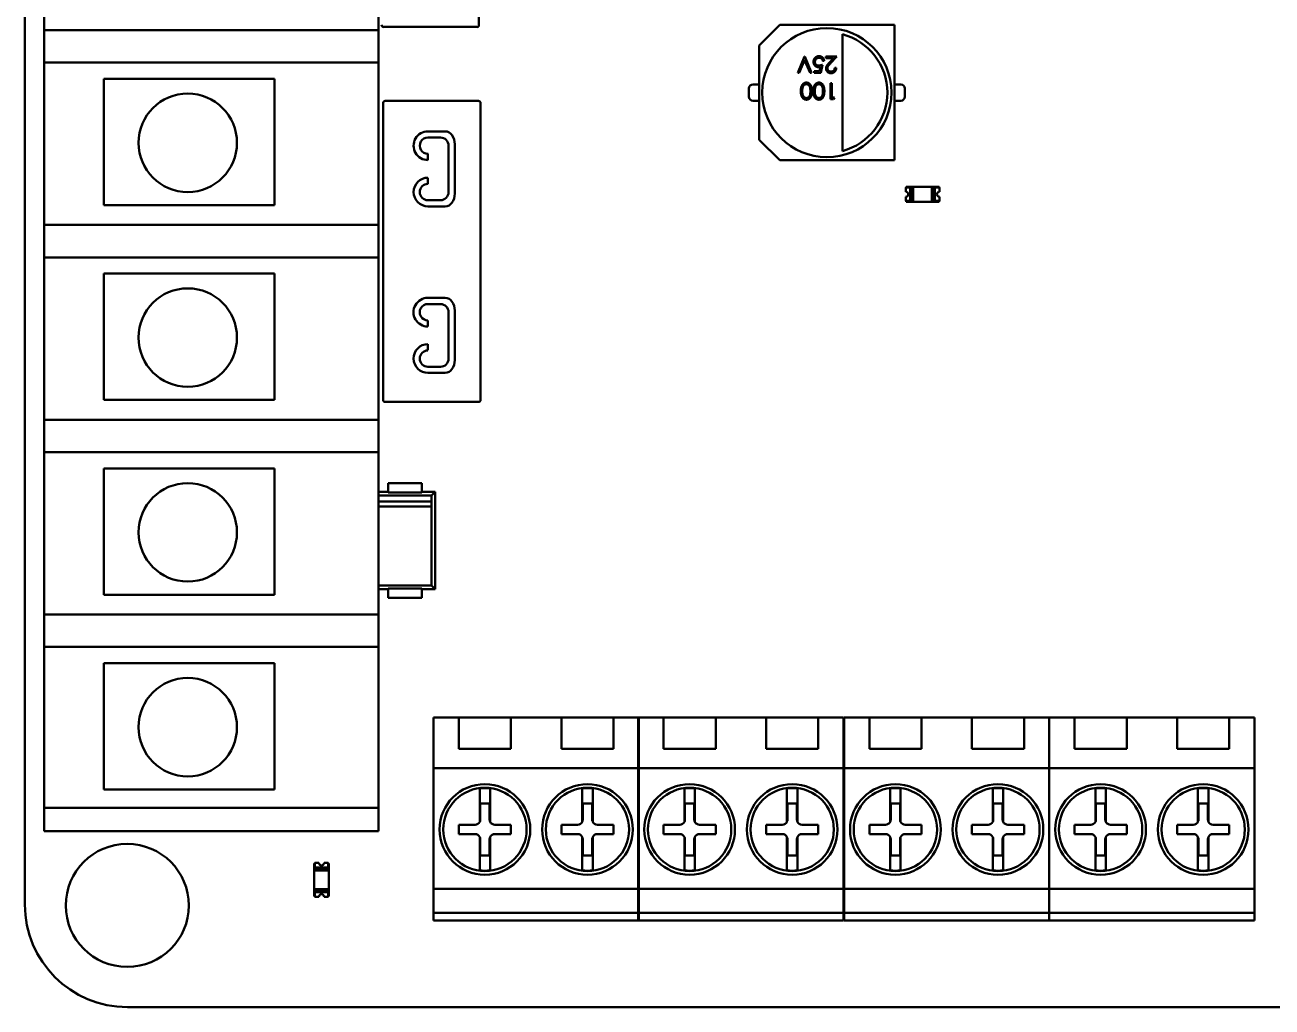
# Model space of a CAD drawing. Header units: inches. Extents: x 5.31 to 11.69, y 3.53 to 7.47.
# Drawn here: x 5.307 to 7.702, y 3.531 to 5.417 of the extents above; entities that cross this region are included whole.
import ezdxf

# ---------------------------------------------------------------- set-up
doc = ezdxf.new("R2010")
doc.units = ezdxf.units.IN
doc.header["$MEASUREMENT"] = 0
doc.layers.add('Visible (ANSI)', color=7, linetype='Continuous', lineweight=50)

msp = doc.modelspace()

# ---------------------------------------------------------------- linework, layer by layer
at = {"layer": 'Visible (ANSI)'}
for p, q in [((5.3074, 3.7283), (5.3074, 7.2717)), ((6.1789, 5.4174), (6.1789, 5.9875)), ((5.3445, 5.4073), (5.3445, 5.7163)), ((5.9862, 5.7163), (5.9862, 5.4073)), ((6.175, 5.4135), (5.9959, 5.4135)), ((6.7564, 5.4174), (6.717, 5.378)), ((6.9769, 5.4174), (6.7564, 5.4174)), ((6.9769, 5.1576), (6.9769, 5.4174)), ((5.3445, 5.3451), (5.3445, 5.4073)), ((5.3445, 5.4073), (5.9862, 5.4073)), ((5.9862, 5.4073), (5.9862, 5.3451)), ((6.8768, 5.3997), (6.8768, 5.1752)), ((6.717, 5.378), (6.717, 5.1969)), ((5.3445, 5.0333), (5.3445, 5.3451)), ((5.9862, 5.3451), (5.3445, 5.3451)), ((5.9862, 5.3451), (5.9862, 5.0333)), ((6.7908, 5.3254), (6.804, 5.3567)), ((6.8042, 5.3501), (6.7938, 5.3254)), ((6.804, 5.3567), (6.8044, 5.3567)), ((6.8146, 5.3254), (6.8042, 5.3501)), ((6.8044, 5.3567), (6.8176, 5.3254)), ((6.8384, 5.3411), (6.8352, 5.3254)), ((6.8416, 5.3487), (6.8388, 5.3487)), ((6.8449, 5.3535), (6.8449, 5.3567)), ((6.8449, 5.3567), (6.8661, 5.3567)), ((6.8594, 5.3535), (6.8449, 5.3535)), ((6.8516, 5.3451), (6.8594, 5.3535)), ((6.8661, 5.3567), (6.854, 5.3438)), ((6.7938, 5.3254), (6.7908, 5.3254)), ((6.8176, 5.3254), (6.8146, 5.3254)), ((6.8224, 5.3254), (6.8224, 5.3287)), ((6.8224, 5.3287), (6.833, 5.3287)), ((6.8352, 5.3254), (6.8224, 5.3254)), ((6.833, 5.3287), (6.8347, 5.3369)), ((6.8621, 5.3351), (6.8649, 5.3351)), ((5.4587, 5.314), (5.7862, 5.314)), ((5.4587, 5.0715), (5.4587, 5.314)), ((5.7862, 5.314), (5.7862, 5.0715)), ((6.6973, 5.2796), (6.6973, 5.2954)), ((6.7052, 5.3032), (6.717, 5.3032)), ((6.8537, 5.2747), (6.8537, 5.3059)), ((6.8537, 5.3059), (6.8565, 5.3059)), ((6.8565, 5.3059), (6.8565, 5.2779)), ((6.9769, 5.3032), (6.9887, 5.3032)), ((6.9965, 5.2954), (6.9965, 5.2796)), ((5.9949, 5.2675), (5.9949, 4.6974)), ((5.9989, 5.2715), (6.178, 5.2715)), ((6.1819, 5.2675), (6.1819, 4.6974)), ((6.717, 5.2717), (6.7052, 5.2717)), ((6.8594, 5.2747), (6.8537, 5.2747)), ((6.8565, 5.2779), (6.8613, 5.2779)), ((6.8613, 5.2779), (6.8594, 5.2747)), ((6.9887, 5.2717), (6.9769, 5.2717)), ((6.081, 5.213), (6.1141, 5.213)), ((6.105, 5.2012), (6.081, 5.2012)), ((6.717, 5.1969), (6.7564, 5.1576)), ((6.1208, 5.1855), (6.1208, 5.0965)), ((6.1326, 5.1885), (6.1326, 5.0935)), ((6.0811, 5.1697), (6.0811, 5.1579)), ((6.7564, 5.1576), (6.9769, 5.1576)), ((6.081, 5.1241), (6.081, 5.1123)), ((6.9982, 5.0972), (6.9982, 5.1051)), ((6.9982, 5.1051), (7.007, 5.1051)), ((7.011, 5.1065), (6.9992, 5.1065)), ((6.9992, 5.1065), (6.9992, 5.1051)), ((7.007, 5.0795), (7.007, 5.1051)), ((7.011, 5.1065), (7.011, 5.078)), ((7.0128, 5.1065), (7.011, 5.1065)), ((7.0128, 5.078), (7.0128, 5.1065)), ((7.0128, 5.1065), (7.0485, 5.1065)), ((7.0485, 5.1065), (7.0503, 5.1065)), ((7.0485, 5.1065), (7.0485, 5.078)), ((7.0622, 5.1065), (7.0503, 5.1065)), ((7.0503, 5.078), (7.0503, 5.1065)), ((7.0543, 5.1051), (7.0631, 5.1051)), ((7.0543, 5.1051), (7.0543, 5.0795)), ((7.0622, 5.1051), (7.0622, 5.1065)), ((7.0631, 5.1051), (7.0631, 5.0972)), ((6.081, 5.0808), (6.105, 5.0807)), ((6.9982, 5.0795), (6.9982, 5.0873)), ((7.007, 5.0795), (6.9982, 5.0795)), ((6.9992, 5.0795), (6.9992, 5.078)), ((6.9992, 5.078), (7.011, 5.078)), ((7.011, 5.078), (7.0128, 5.078)), ((7.0485, 5.078), (7.0128, 5.078)), ((7.0485, 5.078), (7.0503, 5.078)), ((7.0503, 5.078), (7.0622, 5.078)), ((7.0631, 5.0795), (7.0543, 5.0795)), ((7.0622, 5.078), (7.0622, 5.0795)), ((7.0631, 5.0873), (7.0631, 5.0795)), ((5.7862, 5.0715), (5.4587, 5.0715)), ((6.1141, 5.069), (6.081, 5.069)), ((5.3445, 4.9711), (5.3445, 5.0333)), ((5.3445, 5.0333), (5.9862, 5.0333)), ((5.9862, 5.0333), (5.9862, 4.9711)), ((5.3445, 4.6592), (5.3445, 4.9711)), ((5.9862, 4.9711), (5.3445, 4.9711)), ((5.9862, 4.9711), (5.9862, 4.6592)), ((5.4587, 4.6974), (5.4587, 4.94)), ((5.4587, 4.94), (5.7862, 4.94)), ((5.7862, 4.94), (5.7862, 4.6974)), ((6.0809, 4.8934), (6.1141, 4.8934)), ((6.105, 4.8815), (6.0809, 4.8815)), ((6.1208, 4.8658), (6.1208, 4.7768)), ((6.1326, 4.8688), (6.1326, 4.7739)), ((6.0809, 4.8501), (6.0809, 4.8382)), ((6.0809, 4.8044), (6.0809, 4.7926)), ((6.081, 4.7611), (6.105, 4.7611)), ((6.1141, 4.7493), (6.081, 4.7493)), ((5.7862, 4.6974), (5.4587, 4.6974)), ((6.178, 4.6935), (5.9989, 4.6935)), ((5.3445, 4.597), (5.3445, 4.6592)), ((5.3445, 4.6592), (5.9862, 4.6592)), ((5.9862, 4.6592), (5.9862, 4.597)), ((5.3445, 4.2852), (5.3445, 4.597)), ((5.9862, 4.597), (5.3445, 4.597)), ((5.9862, 4.597), (5.9862, 4.2852)), ((5.4587, 4.5659), (5.7862, 4.5659)), ((5.4587, 4.3234), (5.4587, 4.5659)), ((5.7862, 4.5659), (5.7862, 4.3234)), ((6.0694, 4.5377), (6.0045, 4.5377)), ((6.0045, 4.5194), (6.0045, 4.5377)), ((6.0694, 4.5194), (6.0694, 4.5377)), ((6.0045, 4.521), (5.9862, 4.521)), ((6.0881, 4.5141), (5.9862, 4.5141)), ((6.0881, 4.5023), (5.9862, 4.5023)), ((6.0694, 4.5194), (6.0045, 4.5194)), ((6.095, 4.521), (6.0694, 4.521)), ((6.0881, 4.5141), (6.095, 4.521)), ((6.0881, 4.5023), (6.0881, 4.5141)), ((6.0881, 4.4924), (6.0881, 4.5023)), ((6.095, 4.334), (6.095, 4.521)), ((5.9862, 4.4924), (6.0881, 4.4924)), ((6.0881, 4.3409), (6.0881, 4.4924)), ((5.9862, 4.3409), (6.0881, 4.3409)), ((5.9862, 4.334), (6.0045, 4.334)), ((6.0694, 4.3355), (6.0045, 4.3355)), ((6.0045, 4.3172), (6.0045, 4.3355)), ((6.0694, 4.3172), (6.0694, 4.3355)), ((6.0694, 4.334), (6.095, 4.334)), ((6.0881, 4.3409), (6.095, 4.334)), ((5.7862, 4.3234), (5.4587, 4.3234)), ((6.0694, 4.3172), (6.0045, 4.3172)), ((5.3445, 4.223), (5.3445, 4.2852)), ((5.3445, 4.2852), (5.9862, 4.2852)), ((5.9862, 4.2852), (5.9862, 4.223)), ((5.3445, 3.914), (5.3445, 4.223)), ((5.9862, 4.223), (5.3445, 4.223)), ((5.9862, 4.223), (5.9862, 3.914)), ((5.4587, 3.9494), (5.4587, 4.1919)), ((5.4587, 4.1919), (5.7862, 4.1919)), ((5.7862, 4.1919), (5.7862, 3.9494)), ((6.0919, 4.0876), (6.0919, 3.9903)), ((6.1404, 4.0876), (6.0919, 4.0876)), ((6.1404, 4.0276), (6.1404, 4.0876)), ((6.1404, 4.0876), (6.2404, 4.0876)), ((6.3373, 4.0876), (6.2404, 4.0876)), ((6.2404, 4.0876), (6.2404, 4.0276)), ((6.3373, 4.0276), (6.3373, 4.0876)), ((6.3373, 4.0876), (6.4373, 4.0876)), ((6.4859, 4.0876), (6.4373, 4.0876)), ((6.4373, 4.0876), (6.4373, 4.0276)), ((6.4849, 4.0876), (6.4849, 3.9903)), ((6.5334, 4.0876), (6.4849, 4.0876)), ((6.4859, 3.9903), (6.4859, 4.0876)), ((6.5334, 4.0276), (6.5334, 4.0876)), ((6.5334, 4.0876), (6.6334, 4.0876)), ((6.7303, 4.0876), (6.6334, 4.0876)), ((6.6334, 4.0876), (6.6334, 4.0276)), ((6.7303, 4.0276), (6.7303, 4.0876)), ((6.7303, 4.0876), (6.8303, 4.0876)), ((6.8789, 4.0876), (6.8303, 4.0876)), ((6.8303, 4.0876), (6.8303, 4.0276)), ((6.8789, 3.9903), (6.8789, 4.0876)), ((6.8799, 4.0876), (6.8799, 3.9903)), ((6.9284, 4.0876), (6.8799, 4.0876)), ((6.9284, 4.0276), (6.9284, 4.0876)), ((6.9284, 4.0876), (7.0284, 4.0876)), ((7.1253, 4.0876), (7.0284, 4.0876)), ((7.0284, 4.0876), (7.0284, 4.0276)), ((7.1253, 4.0276), (7.1253, 4.0876)), ((7.1253, 4.0876), (7.2253, 4.0876)), ((7.2739, 4.0876), (7.2253, 4.0876)), ((7.2253, 4.0876), (7.2253, 4.0276)), ((7.2739, 3.9903), (7.2739, 4.0876)), ((7.2739, 4.0876), (7.2739, 3.9903)), ((7.3224, 4.0876), (7.2739, 4.0876)), ((7.3224, 4.0276), (7.3224, 4.0876)), ((7.3224, 4.0876), (7.4224, 4.0876)), ((7.5193, 4.0876), (7.4224, 4.0876)), ((7.4224, 4.0876), (7.4224, 4.0276)), ((7.5193, 4.0276), (7.5193, 4.0876)), ((7.5193, 4.0876), (7.6193, 4.0876)), ((7.6679, 4.0876), (7.6193, 4.0876)), ((7.6193, 4.0876), (7.6193, 4.0276)), ((7.6679, 3.9903), (7.6679, 4.0876)), ((6.2404, 4.0276), (6.1404, 4.0276)), ((6.4373, 4.0276), (6.3373, 4.0276)), ((6.6334, 4.0276), (6.5334, 4.0276)), ((6.8303, 4.0276), (6.7303, 4.0276)), ((7.0284, 4.0276), (6.9284, 4.0276)), ((7.2253, 4.0276), (7.1253, 4.0276)), ((7.4224, 4.0276), (7.3224, 4.0276)), ((7.6193, 4.0276), (7.5193, 4.0276)), ((6.0919, 3.9903), (6.0919, 3.7584)), ((6.4859, 3.9903), (6.0919, 3.9903)), ((6.4849, 3.9903), (6.4849, 3.7584)), ((6.8789, 3.9903), (6.4849, 3.9903)), ((6.4859, 3.7584), (6.4859, 3.9903)), ((6.8789, 3.7584), (6.8789, 3.9903)), ((6.8799, 3.9903), (6.8799, 3.7584)), ((7.2739, 3.9903), (6.8799, 3.9903)), ((7.2739, 3.7584), (7.2739, 3.9903)), ((7.2739, 3.9903), (7.2739, 3.7584)), ((7.6679, 3.9903), (7.2739, 3.9903)), ((7.6679, 3.7584), (7.6679, 3.9903)), ((5.7862, 3.9494), (5.4587, 3.9494)), ((6.1804, 3.9467), (6.1804, 3.9497)), ((6.1804, 3.8872), (6.1804, 3.9467)), ((6.2004, 3.9467), (6.2004, 3.8872)), ((6.3773, 3.9467), (6.3773, 3.9497)), ((6.3773, 3.8872), (6.3773, 3.9467)), ((6.3973, 3.9467), (6.3973, 3.8872)), ((6.5734, 3.9467), (6.5734, 3.9497)), ((6.5734, 3.8872), (6.5734, 3.9467)), ((6.5934, 3.9467), (6.5934, 3.8872)), ((6.7703, 3.9467), (6.7703, 3.9497)), ((6.7703, 3.8872), (6.7703, 3.9467)), ((6.7903, 3.9467), (6.7903, 3.8872)), ((6.9684, 3.9467), (6.9684, 3.9497)), ((6.9684, 3.8872), (6.9684, 3.9467)), ((6.9884, 3.9467), (6.9884, 3.8872)), ((7.1653, 3.9467), (7.1653, 3.9497)), ((7.1653, 3.8872), (7.1653, 3.9467)), ((7.1853, 3.9467), (7.1853, 3.8872)), ((7.3624, 3.9467), (7.3624, 3.9497)), ((7.3624, 3.8872), (7.3624, 3.9467)), ((7.3824, 3.9467), (7.3824, 3.8872)), ((7.5593, 3.9467), (7.5593, 3.9497)), ((7.5593, 3.8872), (7.5593, 3.9467)), ((7.5793, 3.9467), (7.5793, 3.8872)), ((5.3445, 3.8695), (5.3445, 3.914)), ((5.3445, 3.914), (5.9862, 3.914)), ((5.9862, 3.914), (5.9862, 3.8695)), ((6.1814, 3.9226), (6.1814, 3.8916)), ((6.1994, 3.9226), (6.1814, 3.9226)), ((6.1994, 3.9226), (6.1994, 3.8916)), ((6.3783, 3.9226), (6.3783, 3.8916)), ((6.3963, 3.9226), (6.3783, 3.9226)), ((6.3963, 3.9226), (6.3963, 3.8916)), ((6.5744, 3.9226), (6.5744, 3.8916)), ((6.5924, 3.9226), (6.5744, 3.9226)), ((6.5924, 3.9226), (6.5924, 3.8916)), ((6.7713, 3.9226), (6.7713, 3.8916)), ((6.7893, 3.9226), (6.7713, 3.9226)), ((6.7893, 3.9226), (6.7893, 3.8916)), ((6.9694, 3.9226), (6.9694, 3.8916)), ((6.9874, 3.9226), (6.9694, 3.9226)), ((6.9874, 3.9226), (6.9874, 3.8916)), ((7.1663, 3.9226), (7.1663, 3.8916)), ((7.1843, 3.9226), (7.1663, 3.9226)), ((7.1843, 3.9226), (7.1843, 3.8916)), ((7.3634, 3.9226), (7.3634, 3.8916)), ((7.3814, 3.9226), (7.3634, 3.9226)), ((7.3814, 3.9226), (7.3814, 3.8916)), ((7.5603, 3.9226), (7.5603, 3.8916)), ((7.5783, 3.9226), (7.5603, 3.9226)), ((7.5783, 3.9226), (7.5783, 3.8916)), ((6.1404, 3.8636), (6.1404, 3.8816)), ((6.1404, 3.8816), (6.1714, 3.8816)), ((6.2094, 3.8816), (6.2404, 3.8816)), ((6.2404, 3.8816), (6.2404, 3.8636)), ((6.3373, 3.8636), (6.3373, 3.8816)), ((6.3373, 3.8816), (6.3683, 3.8816)), ((6.4063, 3.8816), (6.4373, 3.8816)), ((6.4373, 3.8816), (6.4373, 3.8636)), ((6.5334, 3.8636), (6.5334, 3.8816)), ((6.5334, 3.8816), (6.5644, 3.8816)), ((6.6024, 3.8816), (6.6334, 3.8816)), ((6.6334, 3.8816), (6.6334, 3.8636)), ((6.7303, 3.8636), (6.7303, 3.8816)), ((6.7303, 3.8816), (6.7613, 3.8816)), ((6.7993, 3.8816), (6.8303, 3.8816)), ((6.8303, 3.8816), (6.8303, 3.8636)), ((6.9284, 3.8636), (6.9284, 3.8816)), ((6.9284, 3.8816), (6.9594, 3.8816)), ((6.9974, 3.8816), (7.0284, 3.8816)), ((7.0284, 3.8816), (7.0284, 3.8636)), ((7.1253, 3.8636), (7.1253, 3.8816)), ((7.1253, 3.8816), (7.1563, 3.8816)), ((7.1943, 3.8816), (7.2253, 3.8816)), ((7.2253, 3.8816), (7.2253, 3.8636)), ((7.3224, 3.8636), (7.3224, 3.8816)), ((7.3224, 3.8816), (7.3534, 3.8816)), ((7.3914, 3.8816), (7.4224, 3.8816)), ((7.4224, 3.8816), (7.4224, 3.8636)), ((7.5193, 3.8636), (7.5193, 3.8816)), ((7.5193, 3.8816), (7.5503, 3.8816)), ((7.5883, 3.8816), (7.6193, 3.8816)), ((7.6193, 3.8816), (7.6193, 3.8636)), ((5.9862, 3.8695), (5.3445, 3.8695)), ((6.1714, 3.8636), (6.1404, 3.8636)), ((6.1804, 3.7984), (6.1804, 3.8579)), ((6.2004, 3.8579), (6.2004, 3.7984)), ((6.2404, 3.8636), (6.2094, 3.8636)), ((6.3683, 3.8636), (6.3373, 3.8636)), ((6.3773, 3.7984), (6.3773, 3.8579)), ((6.3973, 3.8579), (6.3973, 3.7984)), ((6.4373, 3.8636), (6.4063, 3.8636)), ((6.5644, 3.8636), (6.5334, 3.8636)), ((6.5734, 3.7984), (6.5734, 3.8579)), ((6.5934, 3.8579), (6.5934, 3.7984)), ((6.6334, 3.8636), (6.6024, 3.8636)), ((6.7613, 3.8636), (6.7303, 3.8636)), ((6.7703, 3.7984), (6.7703, 3.8579)), ((6.7903, 3.8579), (6.7903, 3.7984)), ((6.8303, 3.8636), (6.7993, 3.8636)), ((6.9594, 3.8636), (6.9284, 3.8636)), ((6.9684, 3.7984), (6.9684, 3.8579)), ((6.9884, 3.8579), (6.9884, 3.7984)), ((7.0284, 3.8636), (6.9974, 3.8636)), ((7.1563, 3.8636), (7.1253, 3.8636)), ((7.1653, 3.7984), (7.1653, 3.8579)), ((7.1853, 3.8579), (7.1853, 3.7984)), ((7.2253, 3.8636), (7.1943, 3.8636)), ((7.3534, 3.8636), (7.3224, 3.8636)), ((7.3624, 3.7984), (7.3624, 3.8579)), ((7.3824, 3.8579), (7.3824, 3.7984)), ((7.4224, 3.8636), (7.3914, 3.8636)), ((7.5503, 3.8636), (7.5193, 3.8636)), ((7.5593, 3.7984), (7.5593, 3.8579)), ((7.5793, 3.8579), (7.5793, 3.7984)), ((7.6193, 3.8636), (7.5883, 3.8636)), ((6.1814, 3.8536), (6.1814, 3.8226)), ((6.1994, 3.8536), (6.1994, 3.8226)), ((6.3783, 3.8536), (6.3783, 3.8226)), ((6.3963, 3.8536), (6.3963, 3.8226)), ((6.5744, 3.8536), (6.5744, 3.8226)), ((6.5924, 3.8536), (6.5924, 3.8226)), ((6.7713, 3.8536), (6.7713, 3.8226)), ((6.7893, 3.8536), (6.7893, 3.8226)), ((6.9694, 3.8536), (6.9694, 3.8226)), ((6.9874, 3.8536), (6.9874, 3.8226)), ((7.1663, 3.8536), (7.1663, 3.8226)), ((7.1843, 3.8536), (7.1843, 3.8226)), ((7.3634, 3.8536), (7.3634, 3.8226)), ((7.3814, 3.8536), (7.3814, 3.8226)), ((7.5603, 3.8536), (7.5603, 3.8226)), ((7.5783, 3.8536), (7.5783, 3.8226)), ((5.8625, 3.8073), (5.8625, 3.7954)), ((5.8639, 3.8073), (5.8625, 3.8073)), ((5.8639, 3.7994), (5.8639, 3.8082)), ((5.8639, 3.8082), (5.8718, 3.8082)), ((5.8816, 3.8082), (5.8895, 3.8082)), ((5.8895, 3.8082), (5.8895, 3.7994)), ((5.891, 3.8073), (5.8895, 3.8073)), ((5.891, 3.7954), (5.891, 3.8073)), ((6.1814, 3.8226), (6.1994, 3.8226)), ((6.3783, 3.8226), (6.3963, 3.8226)), ((6.5744, 3.8226), (6.5924, 3.8226)), ((6.7713, 3.8226), (6.7893, 3.8226)), ((6.9694, 3.8226), (6.9874, 3.8226)), ((7.1663, 3.8226), (7.1843, 3.8226)), ((7.3634, 3.8226), (7.3814, 3.8226)), ((7.5603, 3.8226), (7.5783, 3.8226)), ((5.891, 3.7954), (5.8625, 3.7954)), ((5.8625, 3.7954), (5.8625, 3.7936)), ((5.8625, 3.7936), (5.891, 3.7936)), ((5.8625, 3.7579), (5.8625, 3.7936)), ((5.8639, 3.7994), (5.8895, 3.7994)), ((5.891, 3.7936), (5.891, 3.7954)), ((5.891, 3.7936), (5.891, 3.7579)), ((6.2004, 3.7984), (6.2004, 3.7954)), ((6.3973, 3.7984), (6.3973, 3.7954)), ((6.5934, 3.7984), (6.5934, 3.7954)), ((6.7903, 3.7984), (6.7903, 3.7954)), ((6.9884, 3.7984), (6.9884, 3.7954)), ((7.1853, 3.7984), (7.1853, 3.7954)), ((7.3824, 3.7984), (7.3824, 3.7954)), ((7.5793, 3.7984), (7.5793, 3.7954)), ((5.8625, 3.7579), (5.8625, 3.7561)), ((5.891, 3.7579), (5.8625, 3.7579)), ((5.8625, 3.7561), (5.8625, 3.7443)), ((5.8625, 3.7561), (5.891, 3.7561)), ((5.8625, 3.7443), (5.8639, 3.7443)), ((5.8639, 3.7433), (5.8639, 3.7521)), ((5.8895, 3.7521), (5.8639, 3.7521)), ((5.8718, 3.7433), (5.8639, 3.7433)), ((5.8895, 3.7433), (5.8816, 3.7433)), ((5.8895, 3.7521), (5.8895, 3.7433)), ((5.8895, 3.7443), (5.891, 3.7443)), ((5.891, 3.7579), (5.891, 3.7561)), ((5.891, 3.7443), (5.891, 3.7561)), ((6.0919, 3.7584), (6.0919, 3.7126)), ((6.4859, 3.7584), (6.0919, 3.7584)), ((6.4849, 3.7584), (6.4849, 3.7126)), ((6.8789, 3.7584), (6.4849, 3.7584)), ((6.4859, 3.7126), (6.4859, 3.7584)), ((6.8789, 3.7126), (6.8789, 3.7584)), ((6.8799, 3.7584), (6.8799, 3.7126)), ((7.2739, 3.7584), (6.8799, 3.7584)), ((7.2739, 3.7126), (7.2739, 3.7584)), ((7.2739, 3.7584), (7.2739, 3.7126)), ((7.6679, 3.7584), (7.2739, 3.7584)), ((7.6679, 3.7126), (7.6679, 3.7584)), ((6.0919, 3.7126), (6.0919, 3.6976)), ((6.0919, 3.7126), (6.4859, 3.7126)), ((6.4849, 3.7126), (6.4849, 3.6976)), ((6.4849, 3.7126), (6.8789, 3.7126)), ((6.4859, 3.7126), (6.4859, 3.6976)), ((6.8789, 3.7126), (6.8789, 3.6976)), ((6.8799, 3.7126), (6.8799, 3.6976)), ((6.8799, 3.7126), (7.2739, 3.7126)), ((7.2739, 3.7126), (7.2739, 3.6976)), ((7.2739, 3.7126), (7.2739, 3.6976)), ((7.2739, 3.7126), (7.6679, 3.7126)), ((7.6679, 3.7126), (7.6679, 3.6976)), ((6.4859, 3.6976), (6.0919, 3.6976)), ((6.8789, 3.6976), (6.4849, 3.6976)), ((7.2739, 3.6976), (6.8799, 3.6976)), ((7.6679, 3.6976), (7.2739, 3.6976)), ((11.4093, 3.5315), (5.5042, 3.5315))]:
    msp.add_line(p, q, dxfattribs=at)
for centre, radius in [((6.8469, 5.2875), 0.124), ((5.6199, 5.1911), 0.0945), ((5.6199, 4.8171), 0.0945), ((5.6199, 4.4431), 0.0945), ((5.6199, 4.069), 0.0945), ((6.1904, 3.8726), 0.087), ((6.1904, 3.8726), 0.08), ((6.3873, 3.8726), 0.087), ((6.3873, 3.8726), 0.08), ((6.5834, 3.8726), 0.087), ((6.5834, 3.8726), 0.08), ((6.7803, 3.8726), 0.087), ((6.7803, 3.8726), 0.08), ((6.9784, 3.8726), 0.087), ((6.9784, 3.8726), 0.08), ((7.1753, 3.8726), 0.087), ((7.1753, 3.8726), 0.08), ((7.3724, 3.8726), 0.087), ((7.3724, 3.8726), 0.08), ((7.5693, 3.8726), 0.087), ((7.5693, 3.8726), 0.08), ((5.5038, 3.7267), 0.1181)]:
    msp.add_circle(centre, radius, dxfattribs=at)
for centre, radius, start, end in [((5.9959, 5.4174), 0.00394, 180, 270), ((6.175, 5.4174), 0.00394, 270, 0), ((6.8469, 5.2875), 0.1161, 284.9192, 75.0808), ((6.7052, 5.2954), 0.00787, 90, 180), ((6.9887, 5.2954), 0.00787, 0, 90), ((5.9989, 5.2675), 0.00394, 90, 180), ((6.178, 5.2675), 0.00394, 0, 90), ((6.7052, 5.2796), 0.00787, 180, 270), ((6.9887, 5.2796), 0.00787, 270, 0), ((6.081, 5.1855), 0.0276, 90, 270.224), ((6.081, 5.1855), 0.0157, 89.9999, 270.4933), ((6.105, 5.1855), 0.0157, 0, 90), ((6.1141, 5.1973), 0.0157, 34.1423, 89.9999), ((6.1011, 5.1885), 0.0315, 0, 34.1423), ((6.081, 5.0965), 0.0276, 90.0193, 270.0002), ((6.081, 5.0965), 0.0157, 90.1351, 269.8649), ((6.105, 5.0965), 0.0157, 269.8649, 0), ((6.1141, 5.0847), 0.0157, 270, 325.8576), ((6.1011, 5.0935), 0.0315, 325.8576, 0), ((6.9982, 5.0923), 0.00492, 270, 90), ((7.0631, 5.0923), 0.00492, 90, 270), ((6.0809, 4.8658), 0.0276, 90, 270.0007), ((6.1141, 4.8776), 0.0157, 34.1424, 89.9998), ((6.1011, 4.8688), 0.0315, 0, 34.1424), ((6.0809, 4.8658), 0.0157, 89.9997, 270.0015), ((6.105, 4.8658), 0.0157, 0, 90), ((6.081, 4.7768), 0.0276, 90.1581, 270.0006), ((6.081, 4.7768), 0.0157, 90.2769, 270.0011), ((6.105, 4.7768), 0.0157, 270.0011, 0), ((6.1011, 4.7739), 0.0315, 325.8571, 0), ((6.1141, 4.765), 0.0157, 270, 325.8571), ((5.9989, 4.6974), 0.00394, 180, 270), ((6.178, 4.6974), 0.00394, 270, 0), ((6.1904, 3.8726), 0.0793, 82.7585, 97.2415), ((6.3873, 3.8726), 0.0793, 82.7585, 97.2415), ((6.5834, 3.8726), 0.0793, 82.7585, 97.2415), ((6.7803, 3.8726), 0.0793, 82.7585, 97.2415), ((6.9784, 3.8726), 0.0793, 82.7585, 97.2415), ((7.1753, 3.8726), 0.0793, 82.7585, 97.2415), ((7.3724, 3.8726), 0.0793, 82.7585, 97.2415), ((7.5693, 3.8726), 0.0793, 82.7585, 97.2415), ((6.1714, 3.8916), 0.01, 270, 334.1581), ((6.1714, 3.8916), 0.01, 334.1581, 0), ((6.2094, 3.8916), 0.01, 180, 205.8419), ((6.2094, 3.8916), 0.01, 205.8419, 270), ((6.3683, 3.8916), 0.01, 270, 334.1581), ((6.3683, 3.8916), 0.01, 334.1581, 0), ((6.4063, 3.8916), 0.01, 180, 205.8419), ((6.4063, 3.8916), 0.01, 205.8419, 270), ((6.5644, 3.8916), 0.01, 270, 334.1581), ((6.5644, 3.8916), 0.01, 334.1581, 0), ((6.6024, 3.8916), 0.01, 180, 205.8419), ((6.6024, 3.8916), 0.01, 205.8419, 270), ((6.7613, 3.8916), 0.01, 270, 334.1581), ((6.7613, 3.8916), 0.01, 334.1581, 0), ((6.7993, 3.8916), 0.01, 180, 205.8419), ((6.7993, 3.8916), 0.01, 205.8419, 270), ((6.9594, 3.8916), 0.01, 270, 334.1581), ((6.9594, 3.8916), 0.01, 334.1581, 0), ((6.9974, 3.8916), 0.01, 180, 205.8419), ((6.9974, 3.8916), 0.01, 205.8419, 270), ((7.1563, 3.8916), 0.01, 270, 334.1581), ((7.1563, 3.8916), 0.01, 334.1581, 0), ((7.1943, 3.8916), 0.01, 180, 205.8419), ((7.1943, 3.8916), 0.01, 205.8419, 270), ((7.3534, 3.8916), 0.01, 270, 334.1581), ((7.3534, 3.8916), 0.01, 334.1581, 0), ((7.3914, 3.8916), 0.01, 180, 205.8419), ((7.3914, 3.8916), 0.01, 205.8419, 270), ((7.5503, 3.8916), 0.01, 270, 334.1581), ((7.5503, 3.8916), 0.01, 334.1581, 0), ((7.5883, 3.8916), 0.01, 180, 205.8419), ((7.5883, 3.8916), 0.01, 205.8419, 270), ((6.1714, 3.8536), 0.01, 25.8419, 90), ((6.1714, 3.8536), 0.01, 0, 25.8419), ((6.2094, 3.8536), 0.01, 154.1581, 180), ((6.2094, 3.8536), 0.01, 90, 154.1581), ((6.3683, 3.8536), 0.01, 25.8419, 90), ((6.3683, 3.8536), 0.01, 0, 25.8419), ((6.4063, 3.8536), 0.01, 154.1581, 180), ((6.4063, 3.8536), 0.01, 90, 154.1581), ((6.5644, 3.8536), 0.01, 25.8419, 90), ((6.5644, 3.8536), 0.01, 0, 25.8419), ((6.6024, 3.8536), 0.01, 154.1581, 180), ((6.6024, 3.8536), 0.01, 90, 154.1581), ((6.7613, 3.8536), 0.01, 25.8419, 90), ((6.7613, 3.8536), 0.01, 0, 25.8419), ((6.7993, 3.8536), 0.01, 154.1581, 180), ((6.7993, 3.8536), 0.01, 90, 154.1581), ((6.9594, 3.8536), 0.01, 25.8419, 90), ((6.9594, 3.8536), 0.01, 0, 25.8419), ((6.9974, 3.8536), 0.01, 154.1581, 180), ((6.9974, 3.8536), 0.01, 90, 154.1581), ((7.1563, 3.8536), 0.01, 25.8419, 90), ((7.1563, 3.8536), 0.01, 0, 25.8419), ((7.1943, 3.8536), 0.01, 154.1581, 180), ((7.1943, 3.8536), 0.01, 90, 154.1581), ((7.3534, 3.8536), 0.01, 25.8419, 90), ((7.3534, 3.8536), 0.01, 0, 25.8419), ((7.3914, 3.8536), 0.01, 154.1581, 180), ((7.3914, 3.8536), 0.01, 90, 154.1581), ((7.5503, 3.8536), 0.01, 25.8419, 90), ((7.5503, 3.8536), 0.01, 0, 25.8419), ((7.5883, 3.8536), 0.01, 154.1581, 180), ((7.5883, 3.8536), 0.01, 90, 154.1581), ((5.8767, 3.8082), 0.00492, 180, 0), ((6.1904, 3.8726), 0.0793, 262.7585, 277.2415), ((6.3873, 3.8726), 0.0793, 262.7585, 277.2415), ((6.5834, 3.8726), 0.0793, 262.7585, 277.2415), ((6.7803, 3.8726), 0.0793, 262.7585, 277.2415), ((6.9784, 3.8726), 0.0793, 262.7585, 277.2415), ((7.1753, 3.8726), 0.0793, 262.7585, 277.2415), ((7.3724, 3.8726), 0.0793, 262.7585, 277.2415), ((7.5693, 3.8726), 0.0793, 262.7585, 277.2415), ((5.8767, 3.7433), 0.00492, 0, 180), ((5.5042, 3.7283), 0.1969, 180.0001, 269.9999)]:
    msp.add_arc(centre, radius, start, end, dxfattribs=at)
for centre, start_param, end_param in [((6.2004, 3.9467), 4.713057, 6.195917), ((6.3973, 3.9467), 4.713058, 6.195918), ((6.5934, 3.9467), 4.713058, 6.195917), ((6.7903, 3.9467), 4.713058, 6.195918), ((6.9884, 3.9467), 4.713058, 6.195918), ((7.1853, 3.9467), 4.713058, 6.195918), ((7.3824, 3.9467), 4.713058, 6.195917), ((7.5793, 3.9467), 4.713057, 6.195917), ((6.1804, 3.7984), 1.571465, 3.054326), ((6.3773, 3.7984), 1.571465, 3.054326), ((6.5734, 3.7984), 1.571465, 3.054326), ((6.7703, 3.7984), 1.571465, 3.054325), ((6.9684, 3.7984), 1.571466, 3.054326), ((7.1653, 3.7984), 1.571465, 3.054325), ((7.3624, 3.7984), 1.571465, 3.054325), ((7.5593, 3.7984), 1.571465, 3.054326)]:
    msp.add_ellipse(centre, major_axis=(0, 0.00303), ratio=0.000011, start_param=start_param, end_param=end_param, dxfattribs=at)
for points, knots in [([(6.8212, 5.3465), (6.8212, 5.3467), (6.8212, 5.3472), (6.8213, 5.348), (6.8214, 5.3487), (6.8216, 5.3495), (6.8218, 5.3502), (6.822, 5.3508), (6.8223, 5.3515), (6.8226, 5.3522), (6.823, 5.3528), (6.8234, 5.3534), (6.8238, 5.3539), (6.8243, 5.3544), (6.8248, 5.3549), (6.8253, 5.3554), (6.8259, 5.3558), (6.8265, 5.3561), (6.8271, 5.3565), (6.8278, 5.3567), (6.8284, 5.357), (6.8291, 5.3572), (6.8298, 5.3573), (6.8306, 5.3574), (6.8313, 5.3575), (6.8319, 5.3575), (6.8321, 5.3575)], [0, 0, 0, 0, 0.044016, 0.087438, 0.130124, 0.172561, 0.214218, 0.256302, 0.298444, 0.340536, 0.382404, 0.423614, 0.464223, 0.504052, 0.543842, 0.583548, 0.623078, 0.663214, 0.703538, 0.743927, 0.784532, 0.825742, 0.867752, 0.910741, 0.954912, 1, 1, 1, 1]), ([(6.831, 5.3363), (6.8307, 5.3363), (6.83, 5.3363), (6.829, 5.3364), (6.828, 5.3366), (6.8271, 5.337), (6.8263, 5.3374), (6.8255, 5.3379), (6.8247, 5.3385), (6.824, 5.3391), (6.8233, 5.3399), (6.8228, 5.3407), (6.8223, 5.3415), (6.8219, 5.3424), (6.8216, 5.3434), (6.8214, 5.3444), (6.8212, 5.3454), (6.8212, 5.3461), (6.8212, 5.3465)], [0, 0, 0, 0, 0.0658, 0.12938, 0.190783, 0.251293, 0.31082, 0.37037, 0.43076, 0.492598, 0.554813, 0.61609, 0.676931, 0.738289, 0.800784, 0.864793, 0.931053, 1, 1, 1, 1]), ([(6.832, 5.3543), (6.8317, 5.3543), (6.8312, 5.3543), (6.8304, 5.3542), (6.8296, 5.354), (6.8289, 5.3537), (6.8282, 5.3534), (6.8276, 5.353), (6.8269, 5.3526), (6.8263, 5.352), (6.8258, 5.3515), (6.8253, 5.3508), (6.8249, 5.3502), (6.8246, 5.3495), (6.8243, 5.3488), (6.8241, 5.348), (6.824, 5.3472), (6.824, 5.3466), (6.824, 5.3464)], [0, 0, 0, 0, 0.064204, 0.126419, 0.187672, 0.248041, 0.308337, 0.36969, 0.431725, 0.49597, 0.559779, 0.622313, 0.683925, 0.745104, 0.806749, 0.869093, 0.933293, 1, 1, 1, 1]), ([(6.824, 5.3464), (6.824, 5.3461), (6.824, 5.3456), (6.8241, 5.3449), (6.8243, 5.3442), (6.8245, 5.3436), (6.8248, 5.343), (6.8252, 5.3424), (6.8256, 5.3419), (6.8261, 5.3414), (6.8266, 5.3409), (6.8272, 5.3405), (6.8278, 5.3402), (6.8285, 5.3399), (6.8292, 5.3397), (6.8299, 5.3396), (6.8307, 5.3395), (6.8313, 5.3395), (6.8316, 5.3395)], [0, 0, 0, 0, 0.065358, 0.127389, 0.188368, 0.24723, 0.305649, 0.363332, 0.422657, 0.482689, 0.543308, 0.604132, 0.664984, 0.727232, 0.791447, 0.858042, 0.92703, 1, 1, 1, 1]), ([(6.8316, 5.3395), (6.8318, 5.3395), (6.8323, 5.3395), (6.8331, 5.3396), (6.8339, 5.3397), (6.8347, 5.3399), (6.8356, 5.3401), (6.8365, 5.3404), (6.8375, 5.3407), (6.8381, 5.3409), (6.8384, 5.3411)], [0, 0, 0, 0, 0.102203, 0.211023, 0.3251, 0.446502, 0.573788, 0.708901, 0.850358, 1, 1, 1, 1]), ([(6.8388, 5.3487), (6.8388, 5.349), (6.8386, 5.3496), (6.8384, 5.3504), (6.838, 5.3511), (6.8376, 5.3517), (6.8371, 5.3523), (6.8365, 5.3528), (6.8358, 5.3532), (6.8351, 5.3536), (6.8344, 5.3539), (6.8336, 5.3541), (6.8328, 5.3543), (6.8322, 5.3543), (6.832, 5.3543)], [0, 0, 0, 0, 0.094686, 0.181992, 0.264373, 0.341639, 0.418558, 0.496448, 0.577307, 0.661447, 0.746668, 0.831367, 0.915207, 1, 1, 1, 1]), ([(6.8321, 5.3575), (6.8324, 5.3575), (6.833, 5.3575), (6.8339, 5.3574), (6.8348, 5.3572), (6.8356, 5.3569), (6.8364, 5.3565), (6.8372, 5.3561), (6.8379, 5.3556), (6.8385, 5.355), (6.8392, 5.3544), (6.8397, 5.3537), (6.8402, 5.353), (6.8406, 5.3522), (6.841, 5.3514), (6.8413, 5.3505), (6.8415, 5.3496), (6.8416, 5.349), (6.8416, 5.3487)], [0, 0, 0, 0, 0.06543, 0.128725, 0.190261, 0.250757, 0.310855, 0.370776, 0.431883, 0.493799, 0.556167, 0.617293, 0.678627, 0.740678, 0.80296, 0.866786, 0.932338, 1, 1, 1, 1]), ([(6.8453, 5.3339), (6.8453, 5.3344), (6.8453, 5.3352), (6.8456, 5.3365), (6.846, 5.3377), (6.8464, 5.3387), (6.8469, 5.3395), (6.8474, 5.3402), (6.8479, 5.3409), (6.8485, 5.3416), (6.8491, 5.3424), (6.8499, 5.3433), (6.8507, 5.3442), (6.8513, 5.3448), (6.8516, 5.3451)], [0, 0, 0, 0, 0.098701, 0.195671, 0.29242, 0.391339, 0.444459, 0.504225, 0.570348, 0.642914, 0.72229, 0.807923, 0.90047, 1, 1, 1, 1]), ([(6.854, 5.3438), (6.8537, 5.3435), (6.8531, 5.3429), (6.8523, 5.342), (6.8516, 5.3412), (6.8509, 5.3405), (6.8504, 5.3398), (6.8499, 5.3392), (6.8495, 5.3386), (6.8491, 5.338), (6.8487, 5.3372), (6.8483, 5.3362), (6.8481, 5.3352), (6.8481, 5.3345), (6.8481, 5.3342)], [0, 0, 0, 0, 0.110803, 0.212829, 0.306101, 0.390647, 0.466924, 0.534481, 0.593587, 0.644557, 0.7362, 0.825024, 0.911986, 1, 1, 1, 1]), ([(6.8347, 5.3369), (6.8344, 5.3368), (6.8338, 5.3366), (6.8328, 5.3364), (6.8319, 5.3363), (6.8313, 5.3363), (6.831, 5.3363)], [0, 0, 0, 0, 0.275068, 0.532901, 0.773973, 1, 1, 1, 1]), ([(6.8547, 5.3246), (6.8544, 5.3247), (6.8537, 5.3247), (6.8527, 5.3248), (6.8518, 5.325), (6.8509, 5.3253), (6.85, 5.3257), (6.8493, 5.3262), (6.8485, 5.3267), (6.8479, 5.3274), (6.8472, 5.3281), (6.8467, 5.3288), (6.8463, 5.3296), (6.8459, 5.3304), (6.8456, 5.3313), (6.8454, 5.3321), (6.8453, 5.333), (6.8453, 5.3336), (6.8453, 5.3339)], [0, 0, 0, 0, 0.06948, 0.136525, 0.200801, 0.263983, 0.325711, 0.387271, 0.449493, 0.512955, 0.576266, 0.637575, 0.697901, 0.757558, 0.816588, 0.876646, 0.937286, 1, 1, 1, 1]), ([(6.8481, 5.3342), (6.8481, 5.334), (6.8481, 5.3336), (6.8482, 5.3329), (6.8483, 5.3323), (6.8485, 5.3318), (6.8488, 5.3312), (6.8492, 5.3307), (6.8496, 5.3302), (6.85, 5.3297), (6.8505, 5.3293), (6.8511, 5.3289), (6.8516, 5.3286), (6.8522, 5.3283), (6.8528, 5.3281), (6.8535, 5.328), (6.8541, 5.3279), (6.8546, 5.3279), (6.8548, 5.3279)], [0, 0, 0, 0, 0.061965, 0.122122, 0.180988, 0.239933, 0.299906, 0.359989, 0.421776, 0.486576, 0.551535, 0.615018, 0.677259, 0.73973, 0.80305, 0.866495, 0.931973, 1, 1, 1, 1]), ([(6.8649, 5.3351), (6.8649, 5.3347), (6.8648, 5.334), (6.8647, 5.3329), (6.8644, 5.3319), (6.8641, 5.3309), (6.8637, 5.33), (6.8632, 5.3291), (6.8626, 5.3283), (6.8619, 5.3276), (6.8611, 5.3269), (6.8603, 5.3263), (6.8595, 5.3258), (6.8586, 5.3254), (6.8577, 5.325), (6.8567, 5.3248), (6.8557, 5.3247), (6.855, 5.3247), (6.8547, 5.3246)], [0, 0, 0, 0, 0.068791, 0.135103, 0.198979, 0.261904, 0.323495, 0.385195, 0.446969, 0.509765, 0.572251, 0.633405, 0.693251, 0.752583, 0.812579, 0.873275, 0.93555, 1, 1, 1, 1]), ([(6.8548, 5.3279), (6.8551, 5.3279), (6.8556, 5.3279), (6.8563, 5.328), (6.8569, 5.3281), (6.8576, 5.3283), (6.8582, 5.3286), (6.8588, 5.3289), (6.8593, 5.3293), (6.8598, 5.3297), (6.8603, 5.3302), (6.8607, 5.3308), (6.8611, 5.3314), (6.8614, 5.332), (6.8617, 5.3327), (6.8618, 5.3335), (6.862, 5.3342), (6.8621, 5.3348), (6.8621, 5.3351)], [0, 0, 0, 0, 0.06443, 0.12653, 0.186744, 0.245898, 0.304053, 0.362196, 0.420655, 0.480331, 0.540663, 0.600744, 0.661982, 0.72448, 0.789067, 0.856333, 0.926362, 1, 1, 1, 1]), ([(6.7968, 5.2903), (6.7968, 5.2908), (6.7968, 5.2917), (6.7969, 5.2931), (6.797, 5.2944), (6.7971, 5.2956), (6.7973, 5.2967), (6.7976, 5.2978), (6.7978, 5.2988), (6.7982, 5.2997), (6.7985, 5.3005), (6.7989, 5.3013), (6.7994, 5.3021), (6.7998, 5.3027), (6.8003, 5.3034), (6.8009, 5.304), (6.8015, 5.3045), (6.8021, 5.3049), (6.8027, 5.3054), (6.8033, 5.3057), (6.804, 5.306), (6.8047, 5.3063), (6.8054, 5.3065), (6.8061, 5.3066), (6.8068, 5.3067), (6.8073, 5.3067), (6.8076, 5.3067)], [0, 0, 0, 0, 0.065069, 0.127067, 0.185532, 0.240785, 0.293004, 0.342556, 0.388955, 0.432815, 0.474671, 0.514821, 0.553655, 0.591479, 0.627861, 0.663639, 0.698823, 0.733433, 0.76763, 0.801074, 0.83425, 0.86697, 0.899712, 0.932696, 0.966173, 1, 1, 1, 1]), ([(6.8008, 5.2982), (6.8007, 5.2979), (6.8005, 5.2973), (6.8002, 5.2964), (6.8, 5.2955), (6.7999, 5.2945), (6.7997, 5.2935), (6.7996, 5.2925), (6.7996, 5.2914), (6.7996, 5.2907), (6.7996, 5.2903)], [0, 0, 0, 0, 0.110588, 0.224542, 0.342503, 0.464324, 0.590756, 0.722227, 0.858843, 1, 1, 1, 1]), ([(6.8075, 5.3035), (6.8071, 5.3035), (6.8064, 5.3035), (6.8054, 5.3032), (6.8044, 5.3028), (6.8037, 5.3023), (6.8031, 5.3018), (6.8027, 5.3014), (6.8023, 5.301), (6.8019, 5.3005), (6.8016, 5.3), (6.8013, 5.2994), (6.801, 5.2988), (6.8008, 5.2984), (6.8008, 5.2982)], [0, 0, 0, 0, 0.112802, 0.225203, 0.339663, 0.459731, 0.521784, 0.583969, 0.64821, 0.71391, 0.781027, 0.851466, 0.924059, 1, 1, 1, 1]), ([(6.8152, 5.2903), (6.8152, 5.2907), (6.8152, 5.2915), (6.8151, 5.2927), (6.8151, 5.2938), (6.815, 5.2948), (6.8148, 5.2958), (6.8147, 5.2966), (6.8145, 5.2974), (6.8143, 5.2981), (6.814, 5.2988), (6.8137, 5.2994), (6.8134, 5.2999), (6.8131, 5.3005), (6.8127, 5.3009), (6.8123, 5.3014), (6.8119, 5.3018), (6.8113, 5.3023), (6.8105, 5.3028), (6.8095, 5.3032), (6.8085, 5.3035), (6.8078, 5.3035), (6.8075, 5.3035)], [0, 0, 0, 0, 0.072955, 0.141591, 0.205573, 0.265315, 0.320613, 0.371477, 0.418453, 0.461364, 0.501801, 0.540474, 0.577852, 0.614276, 0.64966, 0.684283, 0.718344, 0.752068, 0.817643, 0.879716, 0.939962, 1, 1, 1, 1]), ([(6.8076, 5.3067), (6.8078, 5.3067), (6.8083, 5.3067), (6.809, 5.3066), (6.8097, 5.3065), (6.8104, 5.3063), (6.8111, 5.3061), (6.8117, 5.3058), (6.8123, 5.3054), (6.8129, 5.305), (6.8135, 5.3045), (6.8141, 5.304), (6.8146, 5.3035), (6.8151, 5.3029), (6.8155, 5.3022), (6.8159, 5.3015), (6.8163, 5.3007), (6.8167, 5.2998), (6.817, 5.2989), (6.8173, 5.298), (6.8175, 5.2969), (6.8177, 5.2957), (6.8178, 5.2945), (6.8179, 5.2932), (6.818, 5.2918), (6.818, 5.2908), (6.818, 5.2903)], [0, 0, 0, 0, 0.033789, 0.066625, 0.099289, 0.131367, 0.163592, 0.196113, 0.228912, 0.26217, 0.296004, 0.330232, 0.365076, 0.400968, 0.437877, 0.475966, 0.51564, 0.556675, 0.600028, 0.64669, 0.696419, 0.749772, 0.80685, 0.86743, 0.931884, 1, 1, 1, 1]), ([(6.8208, 5.2903), (6.8208, 5.2908), (6.8208, 5.2917), (6.8209, 5.2931), (6.821, 5.2944), (6.8212, 5.2956), (6.8214, 5.2967), (6.8216, 5.2978), (6.8219, 5.2988), (6.8222, 5.2997), (6.8226, 5.3005), (6.823, 5.3013), (6.8234, 5.3021), (6.8239, 5.3027), (6.8244, 5.3034), (6.8249, 5.304), (6.8255, 5.3045), (6.8261, 5.3049), (6.8267, 5.3054), (6.8274, 5.3057), (6.828, 5.306), (6.8287, 5.3063), (6.8294, 5.3065), (6.8301, 5.3066), (6.8309, 5.3067), (6.8314, 5.3067), (6.8316, 5.3067)], [0, 0, 0, 0, 0.065069, 0.127067, 0.185532, 0.240785, 0.293004, 0.342556, 0.388955, 0.432815, 0.474671, 0.514821, 0.553655, 0.591479, 0.627861, 0.663639, 0.698823, 0.733433, 0.76763, 0.801074, 0.83425, 0.86697, 0.899712, 0.932696, 0.966173, 1, 1, 1, 1]), ([(6.8248, 5.2982), (6.8247, 5.2979), (6.8245, 5.2973), (6.8243, 5.2964), (6.8241, 5.2955), (6.8239, 5.2945), (6.8238, 5.2935), (6.8237, 5.2925), (6.8236, 5.2914), (6.8236, 5.2907), (6.8236, 5.2903)], [0, 0, 0, 0, 0.110588, 0.224542, 0.342503, 0.464324, 0.590756, 0.722227, 0.858843, 1, 1, 1, 1]), ([(6.8315, 5.3035), (6.8312, 5.3035), (6.8305, 5.3035), (6.8295, 5.3032), (6.8285, 5.3028), (6.8277, 5.3023), (6.8271, 5.3018), (6.8267, 5.3014), (6.8263, 5.301), (6.826, 5.3005), (6.8256, 5.3), (6.8253, 5.2994), (6.825, 5.2988), (6.8249, 5.2984), (6.8248, 5.2982)], [0, 0, 0, 0, 0.112802, 0.225203, 0.339663, 0.459731, 0.521784, 0.583969, 0.64821, 0.71391, 0.781027, 0.851466, 0.924059, 1, 1, 1, 1]), ([(6.8392, 5.2903), (6.8392, 5.2907), (6.8392, 5.2915), (6.8392, 5.2927), (6.8391, 5.2938), (6.839, 5.2948), (6.8389, 5.2958), (6.8387, 5.2966), (6.8385, 5.2974), (6.8383, 5.2981), (6.838, 5.2988), (6.8378, 5.2994), (6.8375, 5.2999), (6.8371, 5.3005), (6.8367, 5.3009), (6.8363, 5.3014), (6.8359, 5.3018), (6.8353, 5.3023), (6.8345, 5.3028), (6.8336, 5.3032), (6.8325, 5.3035), (6.8319, 5.3035), (6.8315, 5.3035)], [0, 0, 0, 0, 0.072955, 0.141591, 0.205573, 0.265315, 0.320613, 0.371477, 0.418453, 0.461364, 0.501801, 0.540474, 0.577852, 0.614276, 0.64966, 0.684283, 0.718344, 0.752068, 0.817643, 0.879716, 0.939962, 1, 1, 1, 1]), ([(6.8316, 5.3067), (6.8318, 5.3067), (6.8323, 5.3067), (6.8331, 5.3066), (6.8338, 5.3065), (6.8344, 5.3063), (6.8351, 5.3061), (6.8357, 5.3058), (6.8364, 5.3054), (6.837, 5.305), (6.8376, 5.3045), (6.8381, 5.304), (6.8386, 5.3035), (6.8391, 5.3029), (6.8396, 5.3022), (6.84, 5.3015), (6.8404, 5.3007), (6.8407, 5.2998), (6.841, 5.2989), (6.8413, 5.298), (6.8415, 5.2969), (6.8417, 5.2957), (6.8419, 5.2945), (6.842, 5.2932), (6.842, 5.2918), (6.842, 5.2908), (6.842, 5.2903)], [0, 0, 0, 0, 0.033789, 0.066625, 0.099289, 0.131367, 0.163592, 0.196113, 0.228912, 0.26217, 0.296004, 0.330232, 0.365076, 0.400968, 0.437877, 0.475966, 0.51564, 0.556675, 0.600028, 0.64669, 0.696419, 0.749772, 0.80685, 0.86743, 0.931884, 1, 1, 1, 1]), ([(6.8076, 5.2739), (6.8073, 5.2739), (6.8068, 5.2739), (6.8061, 5.274), (6.8054, 5.2741), (6.8047, 5.2743), (6.804, 5.2745), (6.8033, 5.2749), (6.8027, 5.2752), (6.8021, 5.2756), (6.8015, 5.2761), (6.8009, 5.2766), (6.8004, 5.2772), (6.7999, 5.2778), (6.7994, 5.2785), (6.799, 5.2792), (6.7986, 5.28), (6.7982, 5.2809), (6.7979, 5.2818), (6.7976, 5.2828), (6.7973, 5.2839), (6.7971, 5.285), (6.797, 5.2862), (6.7969, 5.2875), (6.7968, 5.2889), (6.7968, 5.2898), (6.7968, 5.2903)], [0, 0, 0, 0, 0.033788, 0.067226, 0.099841, 0.132545, 0.16513, 0.198011, 0.23128, 0.265044, 0.299216, 0.334359, 0.369695, 0.406258, 0.443804, 0.482982, 0.523085, 0.565267, 0.609343, 0.656393, 0.705887, 0.758326, 0.813833, 0.872795, 0.934723, 1, 1, 1, 1]), ([(6.7996, 5.2903), (6.7996, 5.2899), (6.7996, 5.2892), (6.7996, 5.2881), (6.7997, 5.2871), (6.7998, 5.2861), (6.8, 5.2852), (6.8002, 5.2843), (6.8004, 5.2835), (6.8006, 5.2827), (6.8009, 5.282), (6.8012, 5.2814), (6.8015, 5.2808), (6.8019, 5.2802), (6.8022, 5.2797), (6.8027, 5.2792), (6.8031, 5.2788), (6.8037, 5.2783), (6.8045, 5.2778), (6.8054, 5.2774), (6.8064, 5.2771), (6.8071, 5.2771), (6.8075, 5.2771)], [0, 0, 0, 0, 0.065674, 0.128473, 0.188155, 0.24508, 0.299416, 0.350785, 0.399899, 0.446624, 0.491202, 0.533319, 0.573791, 0.612461, 0.649528, 0.685459, 0.720284, 0.754012, 0.819093, 0.880506, 0.940318, 1, 1, 1, 1]), ([(6.8075, 5.2771), (6.8078, 5.2771), (6.8085, 5.2771), (6.8095, 5.2774), (6.8105, 5.2778), (6.8113, 5.2783), (6.8119, 5.2788), (6.8123, 5.2792), (6.8127, 5.2796), (6.8131, 5.2801), (6.8134, 5.2806), (6.8137, 5.2812), (6.814, 5.2818), (6.8143, 5.2825), (6.8145, 5.2832), (6.8147, 5.284), (6.8148, 5.2848), (6.815, 5.2858), (6.8151, 5.2868), (6.8151, 5.2879), (6.8152, 5.2891), (6.8152, 5.2899), (6.8152, 5.2903)], [0, 0, 0, 0, 0.060377, 0.120865, 0.182579, 0.247626, 0.281336, 0.315119, 0.349457, 0.384606, 0.421016, 0.458237, 0.496894, 0.537315, 0.58021, 0.627167, 0.678438, 0.734024, 0.793778, 0.857736, 0.926709, 1, 1, 1, 1]), ([(6.818, 5.2903), (6.818, 5.2898), (6.818, 5.2888), (6.8179, 5.2874), (6.8178, 5.2861), (6.8177, 5.2848), (6.8175, 5.2837), (6.8173, 5.2826), (6.817, 5.2816), (6.8167, 5.2807), (6.8164, 5.2799), (6.816, 5.2792), (6.8156, 5.2784), (6.8151, 5.2778), (6.8146, 5.2771), (6.8141, 5.2766), (6.8136, 5.2761), (6.813, 5.2756), (6.8124, 5.2752), (6.8117, 5.2748), (6.8111, 5.2745), (6.8104, 5.2743), (6.8097, 5.2741), (6.809, 5.274), (6.8083, 5.2739), (6.8078, 5.2739), (6.8076, 5.2739)], [0, 0, 0, 0, 0.06859, 0.133236, 0.194298, 0.251261, 0.304491, 0.354209, 0.400451, 0.443378, 0.483979, 0.523213, 0.561001, 0.597856, 0.633471, 0.668265, 0.702638, 0.736825, 0.77043, 0.803572, 0.835925, 0.86847, 0.900854, 0.933471, 0.96626, 1, 1, 1, 1]), ([(6.8316, 5.2739), (6.8314, 5.2739), (6.8309, 5.2739), (6.8301, 5.274), (6.8294, 5.2741), (6.8287, 5.2743), (6.828, 5.2745), (6.8274, 5.2749), (6.8267, 5.2752), (6.8261, 5.2756), (6.8255, 5.2761), (6.825, 5.2766), (6.8244, 5.2772), (6.8239, 5.2778), (6.8234, 5.2785), (6.823, 5.2792), (6.8226, 5.28), (6.8222, 5.2809), (6.8219, 5.2818), (6.8216, 5.2828), (6.8214, 5.2839), (6.8212, 5.285), (6.821, 5.2862), (6.8209, 5.2875), (6.8208, 5.2889), (6.8208, 5.2898), (6.8208, 5.2903)], [0, 0, 0, 0, 0.033788, 0.067226, 0.099841, 0.132545, 0.16513, 0.198011, 0.23128, 0.265044, 0.299216, 0.334359, 0.369695, 0.406258, 0.443804, 0.482982, 0.523085, 0.565267, 0.609343, 0.656393, 0.705887, 0.758326, 0.813833, 0.872795, 0.934723, 1, 1, 1, 1]), ([(6.8236, 5.2903), (6.8236, 5.2899), (6.8236, 5.2892), (6.8237, 5.2881), (6.8238, 5.2871), (6.8239, 5.2861), (6.824, 5.2852), (6.8242, 5.2843), (6.8244, 5.2835), (6.8247, 5.2827), (6.8249, 5.282), (6.8252, 5.2814), (6.8256, 5.2808), (6.8259, 5.2802), (6.8263, 5.2797), (6.8267, 5.2792), (6.8271, 5.2788), (6.8277, 5.2783), (6.8285, 5.2778), (6.8295, 5.2774), (6.8305, 5.2771), (6.8312, 5.2771), (6.8315, 5.2771)], [0, 0, 0, 0, 0.065674, 0.128473, 0.188155, 0.24508, 0.299416, 0.350785, 0.399899, 0.446624, 0.491202, 0.533319, 0.573791, 0.612461, 0.649528, 0.685459, 0.720284, 0.754012, 0.819093, 0.880506, 0.940318, 1, 1, 1, 1]), ([(6.8315, 5.2771), (6.8319, 5.2771), (6.8325, 5.2771), (6.8336, 5.2774), (6.8345, 5.2778), (6.8353, 5.2783), (6.8359, 5.2788), (6.8363, 5.2792), (6.8367, 5.2796), (6.8371, 5.2801), (6.8374, 5.2806), (6.8378, 5.2812), (6.838, 5.2818), (6.8383, 5.2825), (6.8385, 5.2832), (6.8387, 5.284), (6.8389, 5.2848), (6.839, 5.2858), (6.8391, 5.2868), (6.8392, 5.2879), (6.8392, 5.2891), (6.8392, 5.2899), (6.8392, 5.2903)], [0, 0, 0, 0, 0.060377, 0.120865, 0.182579, 0.247626, 0.281336, 0.315119, 0.349457, 0.384606, 0.421016, 0.458237, 0.496894, 0.537315, 0.58021, 0.627167, 0.678438, 0.734024, 0.793778, 0.857736, 0.926709, 1, 1, 1, 1]), ([(6.842, 5.2903), (6.842, 5.2898), (6.842, 5.2888), (6.842, 5.2874), (6.8419, 5.2861), (6.8417, 5.2848), (6.8416, 5.2837), (6.8413, 5.2826), (6.8411, 5.2816), (6.8407, 5.2807), (6.8404, 5.2799), (6.84, 5.2792), (6.8396, 5.2784), (6.8391, 5.2778), (6.8387, 5.2771), (6.8381, 5.2766), (6.8376, 5.2761), (6.837, 5.2756), (6.8364, 5.2752), (6.8358, 5.2748), (6.8351, 5.2745), (6.8344, 5.2743), (6.8338, 5.2741), (6.8331, 5.274), (6.8323, 5.2739), (6.8318, 5.2739), (6.8316, 5.2739)], [0, 0, 0, 0, 0.06859, 0.133236, 0.194298, 0.251261, 0.304491, 0.354209, 0.400451, 0.443378, 0.483979, 0.523213, 0.561001, 0.597856, 0.633471, 0.668265, 0.702638, 0.736825, 0.77043, 0.803572, 0.835925, 0.86847, 0.900854, 0.933471, 0.96626, 1, 1, 1, 1])]:
    msp.add_open_spline(points, degree=3, knots=knots, dxfattribs=at)
for points, weights in [([(6.1804, 3.9497), (6.1804, 3.9505), (6.1804, 3.9513)], [1.00157437355, 1.00176785526, 1.00186732659]), ([(6.2004, 3.9513), (6.2004, 3.9505), (6.2004, 3.9497)], [1.00186732679, 1.00176785545, 1.00157437372]), ([(6.3773, 3.9497), (6.3773, 3.9505), (6.3773, 3.9513)], [1.00157437347, 1.00176785517, 1.0018673265]), ([(6.3973, 3.9513), (6.3973, 3.9505), (6.3973, 3.9497)], [1.00186732653, 1.00176785521, 1.0015743735]), ([(6.5734, 3.9497), (6.5734, 3.9505), (6.5734, 3.9513)], [1.00157437335, 1.00176785504, 1.00186732636]), ([(6.5934, 3.9513), (6.5934, 3.9505), (6.5934, 3.9497)], [1.00186732645, 1.00176785513, 1.00157437343]), ([(6.7703, 3.9497), (6.7703, 3.9505), (6.7703, 3.9513)], [1.00157437347, 1.00176785517, 1.0018673265]), ([(6.7903, 3.9513), (6.7903, 3.9505), (6.7903, 3.9497)], [1.00186732652, 1.0017678552, 1.00157437349]), ([(6.9684, 3.9497), (6.9684, 3.9505), (6.9684, 3.9513)], [1.00157437335, 1.00176785504, 1.00186732636]), ([(6.9884, 3.9513), (6.9884, 3.9505), (6.9884, 3.9497)], [1.00186732645, 1.00176785513, 1.00157437343]), ([(7.1653, 3.9497), (7.1653, 3.9505), (7.1653, 3.9513)], [1.00157437347, 1.00176785517, 1.0018673265]), ([(7.1853, 3.9513), (7.1853, 3.9505), (7.1853, 3.9497)], [1.00186732654, 1.00176785521, 1.0015743735]), ([(7.3624, 3.9497), (7.3624, 3.9505), (7.3624, 3.9513)], [1.00157437334, 1.00176785503, 1.00186732635]), ([(7.3824, 3.9513), (7.3824, 3.9505), (7.3824, 3.9497)], [1.00186732645, 1.00176785513, 1.00157437343]), ([(7.5593, 3.9497), (7.5593, 3.9505), (7.5593, 3.9513)], [1.00157437344, 1.00176785514, 1.00186732646]), ([(7.5793, 3.9513), (7.5793, 3.9505), (7.5793, 3.9497)], [1.00186732653, 1.00176785521, 1.0015743735]), ([(6.1804, 3.7939), (6.1804, 3.7946), (6.1804, 3.7954)], [1.00186732657, 1.00176785522, 1.00157437349]), ([(6.2004, 3.7954), (6.2004, 3.7946), (6.2004, 3.7939)], [1.00157437318, 1.00176785488, 1.00186732621]), ([(6.3773, 3.7939), (6.3773, 3.7946), (6.3773, 3.7954)], [1.00186732644, 1.00176785511, 1.00157437338]), ([(6.3973, 3.7954), (6.3973, 3.7946), (6.3973, 3.7939)], [1.0015743732, 1.0017678549, 1.00186732622]), ([(6.5734, 3.7939), (6.5734, 3.7946), (6.5734, 3.7954)], [1.00186732632, 1.00176785499, 1.00157437328]), ([(6.5934, 3.7954), (6.5934, 3.7946), (6.5934, 3.7939)], [1.00157437341, 1.00176785514, 1.00186732648]), ([(6.7703, 3.7939), (6.7703, 3.7946), (6.7703, 3.7954)], [1.00186732644, 1.00176785511, 1.00157437338]), ([(6.7903, 3.7954), (6.7903, 3.7946), (6.7903, 3.7939)], [1.0015743732, 1.0017678549, 1.00186732622]), ([(6.9684, 3.7939), (6.9684, 3.7946), (6.9684, 3.7954)], [1.00186732632, 1.00176785499, 1.00157437328]), ([(6.9884, 3.7954), (6.9884, 3.7946), (6.9884, 3.7939)], [1.00157437339, 1.00176785512, 1.00186732645]), ([(7.1653, 3.7939), (7.1653, 3.7946), (7.1653, 3.7954)], [1.00186732646, 1.00176785512, 1.0015743734]), ([(7.1853, 3.7954), (7.1853, 3.7946), (7.1853, 3.7939)], [1.00157437322, 1.00176785492, 1.00186732625]), ([(7.3624, 3.7939), (7.3624, 3.7946), (7.3624, 3.7954)], [1.00186732632, 1.00176785498, 1.00157437327]), ([(7.3824, 3.7954), (7.3824, 3.7946), (7.3824, 3.7939)], [1.00157437342, 1.00176785514, 1.00186732648]), ([(7.5593, 3.7939), (7.5593, 3.7946), (7.5593, 3.7954)], [1.00186732612, 1.0017678548, 1.00157437311]), ([(7.5793, 3.7954), (7.5793, 3.7946), (7.5793, 3.7939)], [1.00157437294, 1.00176785461, 1.00186732592])]:
    msp.add_rational_spline(points, weights, degree=2, dxfattribs=at)

doc.saveas('drawing.dxf')
